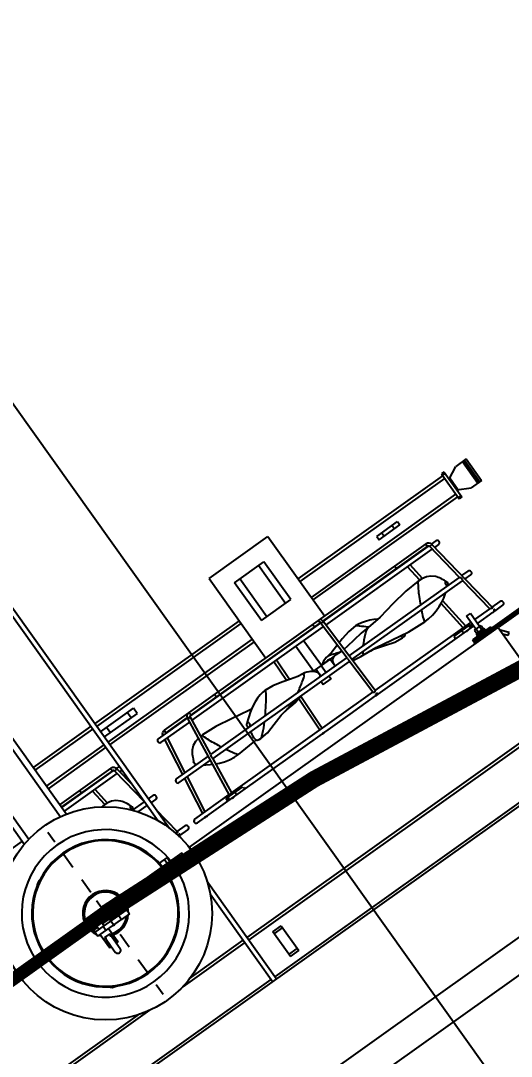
# Model space of a CAD drawing. Header units: feet. Extents: x 2321988 to 2329858, y 6722724 to 6730499.
# Drawn here: x 2326101.2 to 2326104.36, y 6726892.48 to 6726899.15 of the extents above; entities that cross this region are included whole.
import ezdxf

# ---------------------------------------------------------------- set-up
doc = ezdxf.new("R2010")
doc.units = ezdxf.units.FT
doc.header["$MEASUREMENT"] = 0
doc.header["$PDSIZE"] = 5
doc.linetypes.add('Midpoint Site Plan$0$CENTER', pattern=[2, 1.25, -0.25, 0.25, -0.25])
doc.layers.add('BESS Dimensions', color=3, linetype='Continuous')
doc.layers.add('C-BESS-EQUIPMENT', color=255, linetype='Continuous')
doc.styles.add('TG_DIMS', font='arial.ttf')
doc.dimstyles.new('TG-PROPOSED-ANNO', dxfattribs={"dimtxt": 0.1, "dimasz": 0.1, "dimexe": 0.05, "dimexo": 0.05, "dimgap": 0.02, "dimtad": 0, "dimtih": 1, "dimtoh": 1, "dimdsep": 46, "dimtxsty": 'TG_DIMS', "dimcen": 0, "dimclrd": 256, "dimclre": 256, "dimclrt": 256, "dimaunit": 1, "dimadec": 6, "dimazin": 2, "dimtfac": 1, "dimtofl": 0, "dimtmove": 1, "dimatfit": 3, "dimfxl": 1, "dimtolj": 1, "dimtzin": 0, "dimarcsym": 0})

# ---------------------------------------------------------------- blocks, each defined once
blk = doc.blocks.new('Midpoint Site Plan$0$A$Cc1a3344c')
at = {"linetype": 'Continuous'}
for p, q in [((1634, 3100.4), (1634, 3075.4)), ((1634, 3100.4), (1686, 3100.4)), ((1634, 3096.4), (1686, 3096.4)), ((1634, 3094), (1686, 3094)), ((1686, 3100.4), (1686, 3075.4)), ((1634, 3091.7), (1686, 3091.7)), ((1647, 3050.4), (1634, 3075.4)), ((1673, 3050.4), (1686, 3075.4)), ((1935.6, 2904.5), (1935.6, 3074)), ((1938, 3074), (1938, 2904.5)), ((1645.8, 3052.8), (1674.2, 3052.8)), ((1933.6, 2904.5), (1933.6, 3072)), ((1940, 3072), (1940, 2959.5)), ((1630, 3050.4), (1630, 3044)), ((1630, 3050.4), (1690, 3050.4)), ((1630, 3044), (1690, 3044)), ((1633, 3050.4), (1633, 3044)), ((1634.6, 2695), (1634.6, 3044)), ((1641, 2695), (1641, 3044)), ((1679, 2695), (1679, 3044)), ((1685.4, 2695), (1685.4, 3044)), ((1687, 3050.4), (1687, 3044)), ((1690, 3050.4), (1690, 3044)), ((1901, 2973.4), (1901, 2992.3)), ((1910, 2972.8), (1910, 2992.3)), ((1902.5, 2973.7), (1731.9, 2948.3)), ((1815.9, 2960.8), (1815.9, 2975.7)), ((1824.9, 2962.1), (1824.9, 2975.7)), ((1909.6, 2974.7), (1907.3, 2974.4)), ((1909.5, 2974.5), (1909.6, 2974.7)), ((1960.5, 2971.5), (1946.7, 2959.5)), ((1964.7, 2966.7), (1960.5, 2971.5)), ((1730.8, 2947.9), (1730.8, 2959)), ((1815.9, 2954.7), (1732.8, 2942.4)), ((1739.8, 2949.5), (1739.8, 2959)), ((1815.9, 2688.7), (1815.9, 2954.7)), ((1901, 2967.4), (1824.4, 2956)), ((1824.9, 2689), (1824.9, 2956)), ((1901, 2931.2), (1901, 2969.1)), ((1910, 2931.2), (1910, 2969.3)), ((1910.4, 2968.8), (1910.1, 2968.7)), ((1910.5, 2968.9), (1910.4, 2968.8)), ((1940, 2215.1), (1940, 2959.5)), ((1940, 2959.5), (2150.5, 2959.5)), ((1964.7, 2966.7), (1956.4, 2959.5)), ((2150, 2204.5), (2150, 2959.5)), ((1724.2, 2308.3), (1724.2, 2939.8)), ((1730.2, 2686.3), (1730.2, 2939.8)), ((1730.8, 2686.3), (1730.8, 2939.8)), ((1731.8, 2948.1), (1731.9, 2948.3)), ((1739.8, 2686.6), (1739.8, 2943.4)), ((1886.4, 2921.9), (1886.4, 2931.2)), ((1917.4, 2931.2), (1886.4, 2931.2)), ((1917.4, 2918.4), (1917.4, 2934.6)), ((1917.4, 2934.6), (1925.4, 2934.6)), ((1917.4, 2930.6), (1925.4, 2930.6)), ((1925.4, 2917.5), (1925.4, 2935.5)), ((1928.4, 2935.5), (1925.4, 2935.5)), ((1928.4, 2916.5), (1928.4, 2936.5)), ((1930.4, 2936.5), (1928.4, 2936.5)), ((1930.4, 2948.5), (1930.4, 2904.5)), ((1930.4, 2948.5), (1933.6, 2948.5)), ((1656, 2869), (1656, 2919)), ((1656, 2919), (1664, 2919)), ((1664, 2869), (1664, 2919)), ((1807.6, 2928.8), (1806.7, 2928.2)), ((1815.9, 2927.4), (1815.8, 2927.5)), ((1917.4, 2921.9), (1886.4, 2921.9)), ((1901, 2690.9), (1901, 2921.9)), ((1904, 2878.5), (1904, 2918.9)), ((1910, 2918.9), (1904, 2918.9)), ((1910, 2915.4), (1904, 2915.4)), ((1910, 2914.7), (1904, 2914.7)), ((1910, 2691.3), (1910, 2921.9)), ((1917.4, 2922.5), (1925.4, 2922.5)), ((1917.4, 2918.4), (1925.4, 2918.4)), ((1928.4, 2917.5), (1925.4, 2917.5)), ((1930.4, 2916.5), (1928.4, 2916.5)), ((2155.6, 2924.5), (2155.6, 2204.5)), ((2244.5, 2924.5), (2244.5, 2204.5)), ((2250, 1564.5), (2250, 2924.5)), ((2460, 1564.5), (2460, 2924.5)), ((2520.5, 1564.5), (2520.5, 2924.5)), ((1656, 2906.5), (1664, 2906.5)), ((1775.7, 2894.2), (1739.8, 2889.9)), ((1901, 2909.4), (1833.7, 2901.3)), ((1901, 2903.4), (1836.6, 2895.6)), ((1910, 2897.7), (1904, 2897.7)), ((1910.4, 2904.5), (1910, 2904.5)), ((1910.5, 2906), (1910.4, 2906.3)), ((1930.4, 2904.5), (1933.6, 2904.5)), ((1933.6, 2906.5), (1940, 2906.5)), ((1935.6, 2904.5), (1938, 2904.5)), ((1656, 2881.5), (1664, 2881.5)), ((1775.2, 2888.1), (1739.8, 2883.9)), ((1656, 2869), (1664, 2869)), ((1845.1, 2811.7), (1847.5, 2848.8)), ((1845.1, 2803.3), (1843.9, 2804)), ((1847.5, 2794.8), (1847.5, 2794.8)), ((1791.9, 2751.9), (1791.9, 2751.9)), ((1730.8, 2714), (1730.2, 2714)), ((1830.1, 2706.4), (1830.6, 2714.3)), ((1830.6, 2714.3), (1830.6, 2714.3)), ((1532.1, 2553), (1532.1, 2695)), ((1532.1, 2695), (1724.2, 2695)), ((1901.1, 2691), (1732.2, 2686.4)), ((1909.9, 2691.3), (1909.4, 2691.3)), ((1730.2, 2366.7), (1730.2, 2680.3)), ((1730.8, 2365.9), (1730.8, 2680.3)), ((1817.2, 2682.7), (1732.4, 2680.4)), ((1739.8, 2364.2), (1739.8, 2680.6)), ((1799.6, 2680.8), (1798.9, 2668.9)), ((1799.2, 2679.8), (1799.2, 2675.3)), ((1799.2, 2679.8), (1799.5, 2679.8)), ((1799.5, 2682.3), (1799.6, 2680.8)), ((1815.9, 2355), (1815.9, 2682.7)), ((1901, 2685), (1822.4, 2682.9)), ((1824.9, 2679.9), (1825.7, 2683)), ((1824.9, 2354), (1824.9, 2683)), ((1901, 2343.8), (1901, 2685.1)), ((1910.1, 2685.3), (1909.8, 2685.3)), ((1910, 2624), (1910, 2685.3)), ((1567.8, 2588.5), (1567.8, 2659.6)), ((1659.2, 2659.6), (1567.8, 2659.6)), ((1659.2, 2646.6), (1567.8, 2646.6)), ((1659.2, 2588.5), (1659.2, 2659.6)), ((1799.2, 2663.8), (1799.2, 2612.7)), ((1799.2, 2654.8), (1815.9, 2654.8)), ((1739.8, 2633.5), (1799.2, 2633.5)), ((1799.2, 2633.2), (1815.9, 2633.2)), ((1824.9, 2633.5), (1832.1, 2633.5)), ((1832.1, 2614.5), (1832.1, 2633.5)), ((1739.8, 2614.5), (1799.2, 2614.5)), ((1799.2, 2620.7), (1815.9, 2620.7)), ((1824.9, 2614.5), (1832.1, 2614.5)), ((1910, 2329.2), (1910, 2624)), ((1659.2, 2601.5), (1567.8, 2601.5)), ((1659.2, 2588.5), (1567.8, 2588.5)), ((1792.4, 2598.1), (1791.9, 2593.9)), ((1785.3, 2566.2), (1739.8, 2567.5)), ((1901, 2563), (1825.7, 2565.1)), ((1532.1, 2553), (1724.2, 2553)), ((1634.6, 2204.5), (1634.6, 2553)), ((1641, 2204.5), (1641, 2553)), ((1679, 2204.5), (1679, 2553)), ((1685.4, 2204.5), (1685.4, 2553)), ((1783.5, 2560.3), (1739.8, 2561.5)), ((1901.1, 2557), (1827.1, 2559.1)), ((1730.8, 2534), (1730.2, 2534)), ((1776.5, 2532.4), (1775, 2514.8)), ((1832.1, 2518.9), (1830.6, 2533.8)), ((1830.6, 2533.8), (1830.6, 2533.8)), ((1830.6, 2528.9), (1830.6, 2528.9)), ((1801.4, 2455.1), (1805.4, 2449.9)), ((1805.4, 2449.9), (1807.2, 2447.7)), ((1847.5, 2453.3), (1847.5, 2453.3)), ((1816, 2355), (1732.7, 2365.1)), ((1775, 2363.8), (1775.2, 2359.9)), ((1904, 2329.2), (1904, 2369.6)), ((1730.2, 2308.3), (1730.2, 2359.6)), ((1730.8, 2289), (1730.8, 2359.8)), ((1902, 2338.6), (1732, 2359.1)), ((1739.8, 2289), (1739.8, 2358.2)), ((1815.9, 2272.4), (1815.9, 2349)), ((1901.1, 2344.7), (1824.1, 2354)), ((1824.9, 2272.4), (1824.9, 2347.9)), ((1910, 2350.4), (1904, 2350.4)), ((1910.4, 2343.6), (1910.1, 2343.6)), ((1910.5, 2342), (1910.4, 2341.8)), ((1803.1, 2321.3), (1807.6, 2319.3)), ((1815.8, 2320.6), (1815.9, 2320.7)), ((1901, 2255.7), (1901, 2338.6)), ((1910, 2333.4), (1904, 2333.4)), ((1910, 2332.7), (1904, 2332.7)), ((1910, 2329.2), (1904, 2329.2)), ((1910, 2255.7), (1910, 2329.2)), ((1815.9, 2293.4), (1739.8, 2304.7)), ((1653.7, 2204.5), (1653.7, 2284)), ((1666.3, 2284), (1653.7, 2284)), ((1666.3, 2284), (1666.3, 2204.5)), ((1815.9, 2287.3), (1739.8, 2298.6)), ((1901, 2280.7), (1824.9, 2292)), ((1901, 2274.7), (1824.9, 2286)), ((1910.4, 2279.3), (1910.1, 2279.4)), ((1910.5, 2279.1), (1910.4, 2279.3)), ((1666.3, 2269), (1653.7, 2269)), ((2170, 2252), (2170, 2272)), ((2170, 2272), (2230, 2272)), ((2175, 2252), (2175, 2272)), ((2225, 2252), (2225, 2272)), ((2230, 2252), (2230, 2272)), ((2230, 2252), (2170, 2252)), ((1666.3, 2219), (1653.7, 2219)), ((1901, 2213.4), (1901, 2232.3)), ((1910, 2212.8), (1910, 2232.3)), ((63.2, 2204.5), (1886.8, 2204.5)), ((1815.9, 2204.5), (1815.9, 2215.7)), ((1824.9, 2204.5), (1824.9, 2215.7)), ((1902.5, 2213.7), (1841.2, 2204.5)), ((1889.7, 2205.7), (1882.1, 2204.5)), ((1909.6, 2214.7), (1907.3, 2214.4)), ((1909.5, 2214.5), (1909.6, 2214.7)), ((1937.5, 2215.1), (1937.5, 2213.9)), ((1937.5, 2215.1), (1962.5, 2215.1)), ((1962.5, 2215.1), (1962.5, 2213.9)), ((2013.2, 2204.5), (2250, 2204.5)), ((1014.5, 2195), (1862.2, 2195)), ((1634.6, 2056.1), (1634.6, 2195)), ((1641, 2056.1), (1641, 2195)), ((1679, 2056.1), (1679, 2195)), ((1685.4, 2056.1), (1685.4, 2195)), ((1724.2, 2056.1), (1724.2, 2179.8)), ((1730.2, 2056.1), (1730.2, 2179.8)), ((1730.8, 2187.9), (1730.8, 2195)), ((1730.8, 2056.1), (1730.8, 2179.8)), ((1731.8, 2188.1), (1731.9, 2188.3)), ((1777.1, 2195), (1731.9, 2188.3)), ((1815.9, 2194.7), (1732.8, 2182.4)), ((1739.8, 2189.5), (1739.8, 2195)), ((1739.8, 2056.1), (1739.8, 2183.4)), ((1815.9, 2165.3), (1815.9, 2194.7)), ((1824.9, 2173.2), (1824.9, 2195)), ((1940, 2196.4), (1940, 1814.3)), ((1940, 2196.4), (1960, 2196.4)), ((1940, 2189.9), (1960, 2189.9)), ((1960, 2196.4), (1960, 1988.8)), ((2037.8, 2195), (2250, 2195)), ((2150, 2064.7), (2150, 2195)), ((2155.6, 2195), (2155.6, 2045.2)), ((2244.5, 1502.5), (2244.5, 2195)), ((1807.6, 2168.8), (1806.7, 2168.2)), ((1815.9, 2167.4), (1815.8, 2167.5)), ((1931, 2167.3), (1931, 2148.6)), ((1931, 2167.3), (1940, 2167.3)), ((1931, 2161), (1940, 2161)), ((1937.5, 2168.7), (1937.5, 2167.3)), ((1960, 2167.3), (1969, 2167.3)), ((1960, 2161), (1969, 2161)), ((1962.5, 2168.7), (1962.5, 2167.3)), ((1969, 2167.3), (1969, 2148.6)), ((1775.7, 2134.2), (1739.8, 2129.9)), ((1775.2, 2128.1), (1739.8, 2123.9)), ((1775, 2124.3), (1775.3, 2120.1)), ((1940, 2095.9), (1960, 2095.9)), ((1940, 2080.3), (1960, 2080.3)), ((202.4, 2056.1), (1747.6, 2056.1)), ((206, 2043.4), (1744, 2043.4)), ((1936.8, 1967.3), (1936.8, 2043.3)), ((1936.8, 2043.3), (1940, 2043.3)), ((1960, 2043.3), (1978, 2043.3)), ((1963.5, 1988.8), (1963.5, 2043.3)), ((1968.5, 1967.3), (1968.5, 2043.3)), ((1978, 2043.3), (1978, 2024.3)), ((1968.5, 2024.3), (1978, 2024.3)), ((1978, 1967.3), (1978, 2024.3)), ((1947, 1988.8), (1947, 1976.8)), ((1947, 1988.8), (1968.5, 1988.8)), ((1947, 1976.8), (1968.5, 1976.8)), ((1960, 1976.8), (1960, 1814.3)), ((1963.5, 1967.3), (1963.5, 1976.8)), ((1978, 1986.3), (1968.5, 1986.3)), ((1978, 1992.8), (2010, 1992.8)), ((1988, 1976.3), (1988, 1989.3)), ((2010, 1989.3), (1988, 1989.3)), ((1988, 1988.8), (2023, 1988.8)), ((1988, 1976.8), (2023, 1976.8)), ((2010, 1976.3), (1988, 1976.3)), ((2010, 1989.3), (2010, 1992.8)), ((2010, 1972.8), (2010, 1976.3)), ((206, 1967.2), (1744, 1967.2)), ((1289.9, 1954.5), (1747.6, 1954.5)), ((1739.8, 1926.6), (1739.8, 1954.5)), ((1936.8, 1967.3), (1940, 1967.3)), ((1960, 1967.3), (1978, 1967.3)), ((1978, 1972.8), (2010, 1972.8)), ((2155.6, 1502.5), (2155.6, 1965.5)), ((2150, 1564.5), (2150, 1946)), ((1940, 1930.3), (1960, 1930.3)), ((1940, 1914.8), (1960, 1914.8)), ((1940, 1820.7), (1960, 1820.7)), ((1940, 1814.3), (1960, 1814.3))]:
    blk.add_line(p, q, dxfattribs=at)
at = {"linetype": 'Midpoint Site Plan$0$CENTER'}
for p, q in [((1950, 2055.3), (1950, 2200.1)), ((1950, 2005.3), (1950, 2055.3)), ((1900, 2005.3), (1755.2, 2005.3)), ((1950, 2005.3), (1900, 2005.3)), ((1950, 2005.3), (1950, 1955.3)), ((1950, 2005.3), (2000, 2005.3)), ((2000, 2005.3), (2144.8, 2005.3)), ((1950, 1955.3), (1950, 1810.5))]:
    blk.add_line(p, q, dxfattribs=at)
at = {"linetype": 'Continuous'}
for points in [[(1731, 2941.5), (1730.5, 2940.7), (1730.2, 2939.8)], [(1732.8, 2942.4), (1731.8, 2942.1), (1731, 2941.5)], [(1789.8, 2919.5), (1787.7, 2917.8), (1781.3, 2910.8), (1777.4, 2902.6), (1775.4, 2893.1), (1775, 2884.3)], [(1807.6, 2928.8), (1803.1, 2926.8), (1799.8, 2925.3), (1796.9, 2923.9), (1794.2, 2922.3), (1791.5, 2920.6), (1790.2, 2919.7)], [(1847.5, 2848.8), (1847.1, 2858), (1845.6, 2869), (1843, 2879.5), (1839.5, 2889.3), (1835.4, 2898.1), (1831.1, 2905.9), (1826.7, 2912.7), (1824.9, 2915.3)], [(1775, 2884.3), (1776.8, 2853.5), (1782.5, 2818.1), (1789, 2782.3), (1791.9, 2751.9)], [(1830.6, 2714.3), (1833.2, 2741.2), (1839.1, 2774.6), (1845.1, 2811.7)], [(1832.1, 2729.2), (1833, 2735.4), (1839.5, 2756.8), (1845.7, 2777.5), (1847.5, 2794.8)], [(1847.5, 2794.8), (1847.2, 2798.9), (1845.8, 2802.5), (1845.1, 2803.3)], [(1789.6, 2775.9), (1785.9, 2769.5), (1782.3, 2762.2), (1779.2, 2754.4), (1776.8, 2746.4), (1775.4, 2738.8), (1775, 2733.3)], [(1791.9, 2751.9), (1793.4, 2734.1), (1796.2, 2715.2), (1798.8, 2696.4), (1799.2, 2688.3)], [(1775, 2733.3), (1776.5, 2715.7), (1780.8, 2697), (1783.5, 2687.8)], [(1827.1, 2689), (1827.6, 2691), (1829, 2698.2), (1830.1, 2706.4)], [(1785.3, 2681.9), (1786, 2679.7), (1790.2, 2664.9), (1791.9, 2654.1)], [(1791.9, 2654.1), (1792.4, 2650), (1793.5, 2645.7), (1795, 2642), (1796.7, 2638.8), (1798.7, 2636), (1799.2, 2635.4)], [(1807.2, 2619.5), (1806.4, 2619), (1804.7, 2617.9), (1802.7, 2616.3), (1800.7, 2614.4), (1798.7, 2612.1), (1796.7, 2609.3), (1795, 2606.1), (1793.5, 2602.4), (1792.4, 2598.1)], [(1791.9, 2593.9), (1790.2, 2583.2), (1786, 2568.4), (1780.8, 2551.1), (1776.5, 2532.4)], [(1830.6, 2533.8), (1830.1, 2541.6), (1829, 2549.9), (1827.6, 2557.1), (1826.2, 2563.3), (1824.9, 2568.1)], [(1830.6, 2528.9), (1829.6, 2538.7), (1826.9, 2553.1), (1824.9, 2565.2)], [(1847.5, 2453.3), (1845.7, 2470.5), (1839.5, 2491.3), (1833, 2512.6), (1830.6, 2528.9)], [(1775, 2514.8), (1775.4, 2509.3), (1776.8, 2501.7), (1779.2, 2493.7), (1782.3, 2485.9), (1785.9, 2478.6), (1789.7, 2472), (1793.6, 2465.9), (1797.5, 2460.3), (1801.4, 2455.1)], [(1789.6, 2472.1), (1789, 2465.8), (1782.5, 2430), (1776.8, 2394.6), (1775, 2363.8)], [(1812.6, 2445.4), (1814, 2445.5), (1815.9, 2445.4)], [(1824.9, 2444.4), (1827.3, 2444), (1830.6, 2443.5), (1833.9, 2443.1), (1837.2, 2442.9), (1840.2, 2442.9), (1842.9, 2443.5), (1845.1, 2444.8)], [(1847.5, 2399.3), (1845.1, 2436.4), (1843.9, 2444.1)], [(1845.1, 2444.8), (1845.8, 2445.6), (1847.2, 2449.2), (1847.5, 2453.3)], [(1836.6, 2352.5), (1839.5, 2358.8), (1843, 2368.5), (1845.6, 2379.1), (1847.1, 2390.1), (1847.5, 2399.3)], [(1730.8, 2365.8), (1730.3, 2366.3), (1730.2, 2366.7)], [(1732.7, 2365.1), (1731.6, 2365.4), (1730.8, 2365.8)], [(1775.7, 2353.8), (1777.4, 2345.5), (1781.3, 2337.3), (1787.7, 2330.3), (1789.8, 2328.6)], [(1824.9, 2332.7), (1826.7, 2335.4), (1831.1, 2342.2), (1833.7, 2346.8)], [(1790.2, 2328.3), (1791.5, 2327.4), (1794.2, 2325.7), (1796.9, 2324.2), (1799.8, 2322.8), (1803.1, 2321.3)], [(1730.8, 2306.9), (1730.5, 2307.3), (1730.2, 2308.3)], [(1731, 2181.5), (1730.5, 2180.7), (1730.2, 2179.8)], [(1732.8, 2182.4), (1731.8, 2182.1), (1731, 2181.5)], [(1789.8, 2159.5), (1787.7, 2157.8), (1781.3, 2150.8), (1777.4, 2142.6), (1775.4, 2133.1), (1775, 2124.3)], [(1807.6, 2168.8), (1803.1, 2166.8), (1799.8, 2165.3), (1796.9, 2163.9), (1794.2, 2162.3), (1791.5, 2160.6), (1790.2, 2159.7)]]:
    blk.add_lwpolyline(points, dxfattribs=at)
blk.add_circle((1950, 2005.3), 209.5, dxfattribs=at)
for centre, radius, start, end in [((1905.5, 2992.3), 4.5, 0, 180), ((1820.4, 2975.7), 4.5, 0, 180), ((1735.2, 2959), 4.5, 0, 180), ((1849, 2900), 61.7, 6.0522, 7.4129), ((1844.6, 2900.6), 65.8, 4.5504, 4.7088), ((1935.6, 2906.5), 2, 180, 270), ((1938, 2906.5), 2, 270, 0), ((1733.2, 2878.6), 10.4, 103.5059, 106.3617), ((1846.5, 2794.8), 0.977, 0.2717, 1.9231), ((2023.1, 2510.9), 334.6, 133.7264, 133.9487), ((1828.6, 2714.4), 2.07, 355.8494, 358.0957), ((1724.5, 2686.1), 7.17, 304.5594, 306.9212), ((1944.2, 2608.2), 160.1, 156.6277, 157.3306), ((1969.9, 2597), 188.1, 155.1322, 156.6087), ((1835.5, 2649), 36.8, 170.9202, 189.4861), ((1811.2, 2667.3), 12.5, 270, 291.8416), ((1846.4, 2453.3), 1.06, 359.9993, 1.6097), ((1733.2, 2369.8), 10.8, 256.5048, 261.6753), ((1733.3, 2370), 11, 261.6614, 263.0997), ((1849, 2348.1), 61.7, 352.5871, 353.9478), ((1735.2, 2289), 4.5, 180, 0), ((1820.4, 2272.4), 4.5, 180, 0), ((1905.5, 2255.7), 4.5, 180, 0), ((1820.4, 2215.7), 4.5, 0, 180), ((1905.5, 2232.3), 4.5, 0, 180), ((1950, 2005.3), 164.6, 93.5039, 266.4961), ((1950, 2005.3), 164.6, 273.5039, 86.4961), ((1950, 2005.3), 144.8, 94.0523, 265.9477), ((1950, 2005.3), 143, 94.0113, 265.9887), ((1950, 2005.3), 143, 274.0113, 85.9887), ((1950, 2005.3), 144.8, 274.0523, 85.9477), ((1733.2, 2118.6), 10.4, 103.5059, 106.3617), ((1950, 2005.3), 44.8, 102.9286, 257.0714), ((1950, 2005.3), 41.8, 103.8681, 256.1319), ((1950, 2005.3), 44.8, 58.3484, 77.0714), ((1950, 2005.3), 41.8, 65.6288, 76.1319), ((1950, 2005.3), 44.8, 343.7401, 51.2383), ((1950, 2005.3), 41.8, 342.5431, 47.7609), ((1950, 2005.3), 41.8, 337.1224, 337.4665), ((1950, 2005.3), 44.8, 338.2542, 338.8235), ((2023, 1982.8), 6, 270, 90), ((1950, 2005.3), 44.8, 282.9286, 301.6516), ((1950, 2005.3), 41.8, 283.8681, 294.3712), ((1950, 2005.3), 44.8, 308.7617, 313.2823), ((1840, 1941.8), 19, 187.3564, 236.5543), ((2060, 1941.8), 19, 303.4457, 352.6436)]:
    blk.add_arc(centre, radius, start, end, dxfattribs=at)
for points, knots in [([(1901, 2969.1), (1901, 2969.4), (1901.2, 2970.1), (1901.4, 2970.8), (1901.6, 2971.1)], [0, 0, 0, 0, 0.466154, 1, 1, 1, 1]), ([(1901.6, 2971.1), (1901.9, 2971.6), (1902.2, 2972.4), (1902.8, 2973.2), (1902.8, 2973.5)], [0, 0, 0, 0, 0.621916, 1, 1, 1, 1]), ([(1902.8, 2973.5), (1902.8, 2973.6), (1902.8, 2973.7), (1902.6, 2973.6), (1902.6, 2973.6)], [0, 0, 0, 0, 0.464353, 1, 1, 1, 1]), ([(1907, 2974.1), (1907, 2974.1), (1907, 2973.9), (1907.1, 2973.8), (1907.2, 2973.7)], [0, 0, 0, 0, 0.395097, 1, 1, 1, 1]), ([(1907.2, 2974.4), (1907.1, 2974.4), (1907.2, 2974.2), (1907.2, 2974.1), (1907.3, 2974)], [0, 0, 0, 0, 0.333012, 1, 1, 1, 1]), ([(1907.2, 2973.7), (1907.3, 2973.6), (1907.4, 2973.4), (1907.6, 2973.2), (1907.7, 2973.1)], [0, 0, 0, 0, 0.458734, 1, 1, 1, 1]), ([(1907.7, 2973.1), (1907.8, 2972.9), (1908.1, 2972.7), (1908.3, 2972.4), (1908.5, 2972.3)], [0, 0, 0, 0, 0.486979, 1, 1, 1, 1]), ([(1908.5, 2972.3), (1908.6, 2972.1), (1908.9, 2971.8), (1909.2, 2971.5), (1909.3, 2971.3)], [0, 0, 0, 0, 0.51379, 1, 1, 1, 1]), ([(1909.3, 2971.3), (1909.5, 2971.1), (1909.9, 2970.7), (1909.8, 2970), (1909.6, 2969.9)], [0, 0, 0, 0, 0.629016, 1, 1, 1, 1]), ([(1909.6, 2974.5), (1909.7, 2974.3), (1909.8, 2973.7), (1909.9, 2973.1), (1910, 2972.7)], [0, 0, 0, 0, 0.392016, 1, 1, 1, 1]), ([(1910.2, 2969.8), (1910.1, 2970.4), (1909.9, 2970.6), (1909.8, 2972.4), (1909.8, 2972.2)], [0, 0, 0, 0, 0.753865, 1, 1, 1, 1]), ([(1910, 2972.7), (1910.1, 2972.4), (1910.1, 2971.9), (1910.2, 2971.4), (1910.2, 2971.2)], [0, 0, 0, 0, 0.607668, 1, 1, 1, 1]), ([(1910.2, 2971.2), (1910.2, 2971.2), (1910.2, 2971.1), (1910.2, 2971.2), (1910.2, 2971.2)], [0, 0, 0, 0, 0.629066, 1, 1, 1, 1]), ([(1910.2, 2971.2), (1910.2, 2971.2), (1910.2, 2971.2), (1910.2, 2971.2), (1910.2, 2971.2)], [0, 0, 0, 0, 0.448857, 1, 1, 1, 1]), ([(1816, 2954.8), (1817, 2955.9), (1819.5, 2959), (1822.6, 2956.2), (1824.3, 2956)], [0, 0, 0, 0, 0.463877, 1, 1, 1, 1]), ([(1910.4, 2968.9), (1910.4, 2969), (1910.3, 2969.3), (1910.2, 2969.6), (1910.2, 2969.8)], [0, 0, 0, 0, 0.388671, 1, 1, 1, 1]), ([(1730.2, 2939.8), (1730.2, 2938.8), (1728.2, 2939.2), (1725.5, 2938.3), (1726.1, 2939.3), (1726.3, 2939.4)], [0, 0, 0, 0, 0.577911, 0.858667, 1, 1, 1, 1]), ([(1732.7, 2942.6), (1732.5, 2943.1), (1732.4, 2944.2), (1732.1, 2945.3), (1732.1, 2945.9)], [0, 0, 0, 0, 0.496562, 1, 1, 1, 1]), ([(1732.1, 2945.9), (1732.1, 2945.9), (1732.1, 2946), (1732.1, 2945.9), (1732.2, 2945.9)], [0, 0, 0, 0, 0.47054, 1, 1, 1, 1]), ([(1806.7, 2928.2), (1806.5, 2927.9), (1806.3, 2926.9), (1807.1, 2926.4), (1807.5, 2926.1)], [0, 0, 0, 0, 0.420988, 1, 1, 1, 1]), ([(1814.9, 2925.5), (1815.1, 2925.6), (1815.4, 2925.8), (1815.7, 2926), (1815.8, 2926.1)], [0, 0, 0, 0, 0.54064, 1, 1, 1, 1]), ([(1815.9, 2927.3), (1815.9, 2927.4), (1815.9, 2927.4), (1815.8, 2927.5), (1815.8, 2927.5)], [0, 0, 0, 0, 0.49108, 1, 1, 1, 1]), ([(1910.5, 2906), (1910.2, 2907.4), (1909.3, 2911.8), (1909.8, 2907.2), (1909.8, 2906), (1910.4, 2904.1), (1910.2, 2905.4), (1910.2, 2905.8)], [0, 0, 0, 0, 0.374031, 0.563508, 0.84829, 0.881741, 1, 1, 1, 1]), ([(1910.2, 2908), (1910.2, 2908.2), (1910.1, 2908.7), (1910, 2909.2), (1910, 2909.4)], [0, 0, 0, 0, 0.525046, 1, 1, 1, 1]), ([(1910.5, 2905.2), (1910.5, 2905.4), (1910.4, 2905.8), (1910.4, 2906.3), (1910.4, 2906.5)], [0, 0, 0, 0, 0.411635, 1, 1, 1, 1]), ([(1775, 2884.3), (1775, 2882.8), (1780.8, 2880.2), (1788.1, 2874.7), (1801.3, 2868), (1810.8, 2863.2), (1815.9, 2860.8)], [0, 0, 0, 0, 0.093408, 0.319517, 0.640523, 1, 1, 1, 1]), ([(1904, 2878.5), (1905.3, 2878.8), (1906.9, 2878.9), (1909.5, 2877.8), (1908.8, 2876.6), (1908.5, 2876.3)], [0, 0, 0, 0, 0.578801, 0.785243, 1, 1, 1, 1]), ([(1824.9, 2856.6), (1827, 2855.6), (1833.6, 2852.8), (1840.2, 2849.9), (1844.9, 2848.7)], [0, 0, 0, 0, 0.326171, 1, 1, 1, 1]), ([(1844.9, 2848.7), (1845.4, 2848.6), (1846.2, 2848.4), (1847.1, 2848.4), (1847.3, 2848.5)], [0, 0, 0, 0, 0.649122, 1, 1, 1, 1]), ([(1847.3, 2848.5), (1847.4, 2848.5), (1847.5, 2848.6), (1847.5, 2848.7), (1847.5, 2848.8)], [0, 0, 0, 0, 0.518296, 1, 1, 1, 1]), ([(1842.2, 2793.5), (1842.7, 2793.8), (1843.5, 2794.3), (1844.4, 2794.7), (1844.9, 2794.9)], [0, 0, 0, 0, 0.548004, 1, 1, 1, 1]), ([(1844.9, 2794.9), (1845.4, 2795.1), (1846.1, 2795.4), (1847.1, 2795.5), (1847.3, 2795.3)], [0, 0, 0, 0, 0.655342, 1, 1, 1, 1]), ([(1847.3, 2795.3), (1847.4, 2795.2), (1847.5, 2795.1), (1847.5, 2794.9), (1847.5, 2794.9)], [0, 0, 0, 0, 0.466551, 1, 1, 1, 1]), ([(1775, 2733.3), (1775, 2735.8), (1782.1, 2742), (1786.8, 2747.9), (1790.9, 2751.8)], [0, 0, 0, 0, 0.314118, 1, 1, 1, 1]), ([(1791.9, 2751.9), (1791.9, 2750.1), (1794.6, 2745.6), (1802, 2735.4), (1809.9, 2727.3), (1815.9, 2722.1)], [0, 0, 0, 0, 0.13775, 0.381954, 1, 1, 1, 1]), ([(1824.9, 2715.1), (1825.5, 2714.7), (1826.8, 2714), (1828, 2713.5), (1828.6, 2713.3)], [0, 0, 0, 0, 0.574028, 1, 1, 1, 1]), ([(1828.6, 2713.3), (1828.8, 2713.2), (1829.2, 2713.2), (1829.7, 2713.2), (1829.8, 2713.2)], [0, 0, 0, 0, 0.559093, 1, 1, 1, 1]), ([(1829.8, 2713.2), (1830.1, 2713.3), (1830.5, 2713.5), (1830.6, 2714), (1830.6, 2714.2)], [0, 0, 0, 0, 0.47754, 1, 1, 1, 1]), ([(1732.2, 2686.4), (1732, 2686.4), (1731.5, 2686.4), (1731, 2686.4), (1730.7, 2686.4)], [0, 0, 0, 0, 0.512247, 1, 1, 1, 1]), ([(1731.8, 2683.9), (1731.8, 2684.4), (1731.9, 2685.2), (1732.1, 2685.9), (1732.2, 2686.2)], [0, 0, 0, 0, 0.579335, 1, 1, 1, 1]), ([(1901, 2685.1), (1901, 2685.6), (1902.4, 2686.4), (1902.8, 2687.8), (1902.8, 2688.6)], [0, 0, 0, 0, 0.375311, 1, 1, 1, 1]), ([(1902.8, 2688.6), (1902.8, 2689.2), (1902.3, 2690.2), (1901.5, 2691), (1901.1, 2691)], [0, 0, 0, 0, 0.6037, 1, 1, 1, 1]), ([(1907, 2688.7), (1907, 2688), (1907.8, 2686.7), (1908.7, 2685.7), (1909.3, 2685.3)], [0, 0, 0, 0, 0.51019, 1, 1, 1, 1]), ([(1908.5, 2691.1), (1908.1, 2691), (1907.2, 2690.4), (1907.1, 2689.3), (1907.3, 2688.9)], [0, 0, 0, 0, 0.47221, 1, 1, 1, 1]), ([(1909.1, 2691.1), (1909, 2691.1), (1908.8, 2691.1), (1908.6, 2691.1), (1908.5, 2691.1)], [0, 0, 0, 0, 0.486368, 1, 1, 1, 1]), ([(1910.5, 2686.6), (1909.3, 2687.1), (1909.2, 2689.1), (1910.4, 2692.1), (1910.2, 2689.9), (1910.2, 2689.3)], [0, 0, 0, 0, 0.549884, 0.703753, 1, 1, 1, 1]), ([(1910.5, 2686.6), (1909.7, 2686.9), (1909.5, 2689), (1909.5, 2690.6), (1910, 2691.2)], [0, 0, 0, 0, 0.515776, 1, 1, 1, 1]), ([(1909.5, 2688.8), (1909.5, 2689.2), (1909.6, 2689.8), (1909.7, 2690.5), (1909.8, 2690.7)], [0, 0, 0, 0, 0.54169, 1, 1, 1, 1]), ([(1909.8, 2690.7), (1909.8, 2690.8), (1909.9, 2690.9), (1909.9, 2691), (1909.9, 2691.1)], [0, 0, 0, 0, 0.547631, 1, 1, 1, 1]), ([(1909.8, 2686), (1909.8, 2686.2), (1909.8, 2686.6), (1909.8, 2687.1), (1909.8, 2687.3)], [0, 0, 0, 0, 0.424985, 1, 1, 1, 1]), ([(1909.9, 2691.1), (1909.9, 2691.1), (1910, 2691.2), (1910, 2691.2), (1910, 2691.2)], [0, 0, 0, 0, 0.544357, 1, 1, 1, 1]), ([(1910.5, 2687.8), (1910.5, 2687.4), (1910.4, 2686.7), (1910.3, 2686), (1910.1, 2685.7)], [0, 0, 0, 0, 0.554163, 1, 1, 1, 1]), ([(1730.2, 2668.1), (1730.2, 2666.9), (1727.4, 2664.6), (1724.2, 2666.8), (1724.2, 2668.1)], [0, 0, 0, 0, 0.477203, 1, 1, 1, 1]), ([(1728.5, 2680.2), (1727.8, 2679.7), (1725.7, 2678.2), (1725.9, 2680.7), (1726.3, 2681.3)], [0, 0, 0, 0, 0.555633, 1, 1, 1, 1]), ([(1730.2, 2682.4), (1730.2, 2682), (1729.8, 2681.2), (1729.1, 2680.6), (1728.8, 2680.3)], [0, 0, 0, 0, 0.436344, 1, 1, 1, 1]), ([(1730.6, 2679.9), (1730.2, 2679.7), (1729.7, 2679.1), (1728.9, 2679.6), (1728.9, 2679.8)], [0, 0, 0, 0, 0.641522, 1, 1, 1, 1]), ([(1731, 2680), (1730.9, 2680), (1730.8, 2680), (1730.6, 2679.9), (1730.6, 2679.9)], [0, 0, 0, 0, 0.504818, 1, 1, 1, 1]), ([(1732.4, 2680.4), (1732.2, 2680.4), (1731.7, 2680.3), (1731.2, 2680.1), (1731, 2680)], [0, 0, 0, 0, 0.493582, 1, 1, 1, 1]), ([(1732.4, 2680.6), (1732.3, 2680.5), (1731.3, 2680.8), (1732.1, 2681.8), (1732.2, 2682.5)], [0, 0, 0, 0, 0.126655, 1, 1, 1, 1]), ([(1791.9, 2654.1), (1791.8, 2655), (1792.6, 2660.5), (1794.7, 2665.6), (1796.5, 2669.9)], [0, 0, 0, 0, 0.153674, 1, 1, 1, 1]), ([(1817.4, 2683.1), (1818.1, 2682.9), (1819.7, 2682.9), (1821.2, 2683), (1822.1, 2683.2)], [0, 0, 0, 0, 0.452014, 1, 1, 1, 1]), ([(1909.3, 2685.3), (1909.4, 2685.3), (1909.6, 2685.1), (1909.8, 2685.2), (1909.8, 2685.3)], [0, 0, 0, 0, 0.680911, 1, 1, 1, 1]), ([(1910, 2685.4), (1910, 2685.3), (1909.6, 2685.4), (1909.8, 2685.8), (1909.8, 2686)], [0, 0, 0, 0, 0.207721, 1, 1, 1, 1]), ([(1910.1, 2685.5), (1910.1, 2685.5), (1910, 2685.4), (1910, 2685.4), (1910, 2685.4)], [0, 0, 0, 0, 0.544357, 1, 1, 1, 1]), ([(1910.1, 2685.7), (1910.1, 2685.7), (1910.1, 2685.6), (1910.1, 2685.5), (1910.1, 2685.5)], [0, 0, 0, 0, 0.533139, 1, 1, 1, 1]), ([(1811.2, 2620.7), (1810.6, 2620.7), (1809.1, 2620.5), (1807.8, 2619.9), (1807.2, 2619.5)], [0, 0, 0, 0, 0.487518, 1, 1, 1, 1]), ([(1792.7, 2595.6), (1792.4, 2595.5), (1792, 2594.9), (1791.9, 2594.3), (1791.9, 2593.9)], [0, 0, 0, 0, 0.408501, 1, 1, 1, 1]), ([(1793.9, 2595.4), (1793.7, 2595.5), (1793.3, 2595.7), (1792.8, 2595.6), (1792.7, 2595.6)], [0, 0, 0, 0, 0.56499, 1, 1, 1, 1]), ([(1815.9, 2564.7), (1812, 2571.9), (1805.2, 2581.9), (1798, 2593.6), (1793.9, 2595.4)], [0, 0, 0, 0, 0.642262, 1, 1, 1, 1]), ([(1830.5, 2529.9), (1830.4, 2530.9), (1829.1, 2536.6), (1826.8, 2542.1), (1824.9, 2546.5)], [0, 0, 0, 0, 0.175994, 1, 1, 1, 1]), ([(1910.5, 2561.4), (1909.3, 2561), (1909.2, 2558.9), (1910.4, 2556), (1910.2, 2558.2), (1910.2, 2558.8)], [0, 0, 0, 0, 0.549884, 0.703753, 1, 1, 1, 1]), ([(1910.5, 2561.4), (1909.7, 2561.1), (1909.5, 2559.1), (1909.5, 2557.5), (1910, 2556.9)], [0, 0, 0, 0, 0.515776, 1, 1, 1, 1]), ([(1910.1, 2562.4), (1910.1, 2562.4), (1910.1, 2562.5), (1910.1, 2562.6), (1910.1, 2562.6)], [0, 0, 0, 0, 0.533139, 1, 1, 1, 1]), ([(1910.2, 2562.2), (1910.2, 2562.3), (1910.2, 2562.3), (1910.2, 2562.4), (1910.1, 2562.4)], [0, 0, 0, 0, 0.515068, 1, 1, 1, 1]), ([(1910.5, 2560.3), (1910.5, 2560.7), (1910.4, 2561.3), (1910.3, 2562), (1910.2, 2562.2)], [0, 0, 0, 0, 0.54169, 1, 1, 1, 1]), ([(1830.6, 2533.8), (1830.6, 2533.5), (1830.6, 2533), (1830.4, 2532.4), (1830.3, 2532.1)], [0, 0, 0, 0, 0.438402, 1, 1, 1, 1]), ([(1830.6, 2528.9), (1830.6, 2529.1), (1830.6, 2529.4), (1830.5, 2529.7), (1830.5, 2529.9)], [0, 0, 0, 0, 0.47977, 1, 1, 1, 1]), ([(1775.2, 2515.3), (1775.1, 2515.2), (1775.1, 2515.1), (1775, 2515), (1775, 2515)], [0, 0, 0, 0, 0.481431, 1, 1, 1, 1]), ([(1775, 2515), (1775, 2515), (1775, 2514.9), (1775, 2514.9), (1775, 2514.8)], [0, 0, 0, 0, 0.483919, 1, 1, 1, 1]), ([(1777.6, 2514.9), (1777.1, 2515.1), (1776.4, 2515.4), (1775.4, 2515.5), (1775.2, 2515.3)], [0, 0, 0, 0, 0.655342, 1, 1, 1, 1]), ([(1815.9, 2486.2), (1808.4, 2492.6), (1796, 2502.5), (1783.2, 2512.5), (1777.6, 2514.9)], [0, 0, 0, 0, 0.618115, 1, 1, 1, 1]), ([(1847.5, 2453.3), (1847.5, 2454.5), (1845, 2457.5), (1838.1, 2466), (1830.5, 2472.9), (1824.9, 2478.1)], [0, 0, 0, 0, 0.104819, 0.31826, 1, 1, 1, 1]), ([(1806.7, 2450.9), (1806.5, 2450.4), (1806.3, 2449.2), (1806.8, 2448.1), (1807.2, 2447.7)], [0, 0, 0, 0, 0.473844, 1, 1, 1, 1]), ([(1812.6, 2445.4), (1813.3, 2445.5), (1814.5, 2445.8), (1815.5, 2446.7), (1815.8, 2447.2)], [0, 0, 0, 0, 0.537689, 1, 1, 1, 1]), ([(1724.2, 2429.5), (1724.2, 2428.4), (1727.3, 2429.8), (1730.2, 2428.5), (1730.2, 2429.5)], [0, 0, 0, 0, 0.53818, 1, 1, 1, 1]), ([(1847.5, 2399.3), (1847.5, 2398.5), (1844.7, 2396.8), (1838.1, 2391.8), (1830.4, 2387.9), (1824.9, 2385)], [0, 0, 0, 0, 0.089076, 0.297247, 1, 1, 1, 1]), ([(1724.2, 2366.7), (1724.2, 2367.8), (1726.2, 2368.2), (1729, 2369.1), (1728.5, 2367.7), (1728.2, 2367.4)], [0, 0, 0, 0, 0.555715, 0.795293, 1, 1, 1, 1]), ([(1731.8, 2359.8), (1731.8, 2360), (1731.9, 2360.5), (1731.9, 2360.9), (1731.9, 2361.2)], [0, 0, 0, 0, 0.411635, 1, 1, 1, 1]), ([(1731.9, 2360.9), (1732.1, 2362.1), (1733, 2366.4), (1732.5, 2361.7), (1732.6, 2360.5), (1731.9, 2358.7), (1732.1, 2360.2), (1732.2, 2360.6)], [0, 0, 0, 0, 0.356807, 0.558273, 0.841392, 0.866526, 1, 1, 1, 1]), ([(1732.7, 2363.3), (1732.5, 2362.1), (1731.8, 2357.9), (1731.9, 2360.7), (1731.9, 2361.2)], [0, 0, 0, 0, 0.715063, 1, 1, 1, 1]), ([(1775.2, 2363.5), (1775.1, 2363.5), (1775, 2363.6), (1775, 2363.7), (1775, 2363.8)], [0, 0, 0, 0, 0.518518, 1, 1, 1, 1]), ([(1777.6, 2363.8), (1777.1, 2363.6), (1776.3, 2363.5), (1775.4, 2363.4), (1775.2, 2363.5)], [0, 0, 0, 0, 0.649122, 1, 1, 1, 1]), ([(1815.9, 2380.3), (1812, 2378.4), (1799.4, 2372.4), (1786.9, 2366.1), (1777.6, 2363.8)], [0, 0, 0, 0, 0.316289, 1, 1, 1, 1]), ([(1910, 2372.6), (1910, 2371.6), (1909, 2369.4), (1906.3, 2369.6), (1905.6, 2370.3)], [0, 0, 0, 0, 0.495024, 1, 1, 1, 1]), ([(1823.9, 2353.8), (1822.5, 2353.6), (1819.8, 2352.4), (1817.6, 2354.4), (1816.4, 2354.8)], [0, 0, 0, 0, 0.51342, 1, 1, 1, 1]), ([(1902, 2341.2), (1901.8, 2341.7), (1901.4, 2342.5), (1901, 2343.4), (1901, 2343.8)], [0, 0, 0, 0, 0.563404, 1, 1, 1, 1]), ([(1902.8, 2339.2), (1902.8, 2339.5), (1902.5, 2340.2), (1902.2, 2340.8), (1902, 2341.2)], [0, 0, 0, 0, 0.426039, 1, 1, 1, 1]), ([(1910.5, 2342), (1910.2, 2340.7), (1909.3, 2336.2), (1909.8, 2341), (1909.7, 2342.2), (1910.4, 2344), (1910.2, 2342.6), (1910.2, 2342.1)], [0, 0, 0, 0, 0.369624, 0.562855, 0.843103, 0.869005, 1, 1, 1, 1]), ([(1910.4, 2341.8), (1910.2, 2340.6), (1909.5, 2336.8), (1909.6, 2340.4), (1910.2, 2344.7), (1910.2, 2343.4)], [0, 0, 0, 0, 0.414866, 0.570644, 1, 1, 1, 1]), ([(1910, 2342.5), (1910, 2342.8), (1909.7, 2343.5), (1910.2, 2343.4), (1910.2, 2343.4)], [0, 0, 0, 0, 0.926838, 1, 1, 1, 1]), ([(1910.2, 2340.1), (1910.2, 2339.9), (1910.1, 2339.4), (1910, 2338.9), (1910, 2338.7)], [0, 0, 0, 0, 0.525046, 1, 1, 1, 1]), ([(1910.5, 2342.9), (1910.5, 2342.7), (1910.4, 2342.3), (1910.4, 2341.8), (1910.4, 2341.6)], [0, 0, 0, 0, 0.411635, 1, 1, 1, 1]), ([(1902.1, 2338.6), (1902.3, 2338.6), (1902.7, 2338.6), (1902.8, 2339), (1902.8, 2339.2)], [0, 0, 0, 0, 0.490968, 1, 1, 1, 1]), ([(1724.2, 2308.3), (1724.2, 2307.3), (1726.3, 2307.7), (1729, 2306.8), (1728.4, 2307.8), (1728.2, 2307.9)], [0, 0, 0, 0, 0.577911, 0.858667, 1, 1, 1, 1]), ([(1910.5, 2279.4), (1910.1, 2277.6), (1908.6, 2269.3), (1910.7, 2277.8), (1910.2, 2276.9)], [0, 0, 0, 0, 0.646688, 1, 1, 1, 1]), ([(1910.5, 2279.4), (1910.1, 2277.5), (1908.9, 2270.7), (1910.2, 2275.8), (1910.2, 2276.9)], [0, 0, 0, 0, 0.642488, 1, 1, 1, 1]), ([(1910, 2275.4), (1910.1, 2275.7), (1910.1, 2276.2), (1910.2, 2276.7), (1910.2, 2276.9)], [0, 0, 0, 0, 0.607668, 1, 1, 1, 1]), ([(1910.2, 2276.9), (1910.2, 2276.9), (1910.2, 2276.9), (1910.2, 2276.9), (1910.2, 2276.9)], [0, 0, 0, 0, 0.448857, 1, 1, 1, 1]), ([(1901, 2209.1), (1901, 2209.4), (1901.2, 2210.1), (1901.4, 2210.8), (1901.6, 2211.1)], [0, 0, 0, 0, 0.466154, 1, 1, 1, 1]), ([(1901.6, 2211.1), (1901.9, 2211.6), (1902.2, 2212.4), (1902.8, 2213.2), (1902.8, 2213.5)], [0, 0, 0, 0, 0.621916, 1, 1, 1, 1]), ([(1902.8, 2213.5), (1902.8, 2213.6), (1902.8, 2213.7), (1902.6, 2213.6), (1902.6, 2213.6)], [0, 0, 0, 0, 0.464353, 1, 1, 1, 1]), ([(1907, 2214.1), (1907, 2214.1), (1907, 2213.9), (1907.1, 2213.8), (1907.2, 2213.7)], [0, 0, 0, 0, 0.395097, 1, 1, 1, 1]), ([(1907.2, 2214.4), (1907.1, 2214.4), (1907.2, 2214.2), (1907.2, 2214.1), (1907.3, 2214)], [0, 0, 0, 0, 0.333012, 1, 1, 1, 1]), ([(1907.2, 2213.7), (1907.3, 2213.6), (1907.4, 2213.4), (1907.6, 2213.2), (1907.7, 2213.1)], [0, 0, 0, 0, 0.458734, 1, 1, 1, 1]), ([(1907.7, 2213.1), (1907.8, 2212.9), (1908.1, 2212.7), (1908.3, 2212.4), (1908.5, 2212.3)], [0, 0, 0, 0, 0.486979, 1, 1, 1, 1]), ([(1908.5, 2212.3), (1908.6, 2212.1), (1908.9, 2211.8), (1909.2, 2211.5), (1909.3, 2211.3)], [0, 0, 0, 0, 0.51379, 1, 1, 1, 1]), ([(1909.6, 2214.5), (1909.7, 2214.3), (1909.8, 2213.7), (1909.9, 2213.1), (1910, 2212.7)], [0, 0, 0, 0, 0.392016, 1, 1, 1, 1]), ([(1910.1, 2210.2), (1910, 2210.7), (1909.8, 2210.9), (1909.8, 2212.4), (1909.8, 2212.2)], [0, 0, 0, 0, 0.788914, 1, 1, 1, 1]), ([(1910, 2212.7), (1910.1, 2212.4), (1910.1, 2211.9), (1910.2, 2211.4), (1910.2, 2211.2)], [0, 0, 0, 0, 0.607668, 1, 1, 1, 1]), ([(1730.2, 2179.8), (1730.2, 2178.8), (1728.2, 2179.2), (1725.5, 2178.3), (1726.1, 2179.3), (1726.3, 2179.4)], [0, 0, 0, 0, 0.577911, 0.858667, 1, 1, 1, 1]), ([(1732.7, 2182.6), (1732.5, 2183.1), (1732.4, 2184.2), (1732.1, 2185.3), (1732.1, 2185.9)], [0, 0, 0, 0, 0.496562, 1, 1, 1, 1]), ([(1732.1, 2185.9), (1732.1, 2185.9), (1732.1, 2186), (1732.1, 2185.9), (1732.2, 2185.9)], [0, 0, 0, 0, 0.47054, 1, 1, 1, 1]), ([(1806.7, 2168.2), (1806.5, 2167.9), (1806.3, 2166.9), (1807.1, 2166.4), (1807.5, 2166.1)], [0, 0, 0, 0, 0.420988, 1, 1, 1, 1]), ([(1815.9, 2167.3), (1815.9, 2167.4), (1815.9, 2167.4), (1815.8, 2167.5), (1815.8, 2167.5)], [0, 0, 0, 0, 0.49108, 1, 1, 1, 1]), ([(1775, 2124.3), (1775, 2124), (1775.7, 2123.2), (1776.4, 2122.6), (1776.9, 2122.3)], [0, 0, 0, 0, 0.330921, 1, 1, 1, 1]), ([(1988, 1978.7), (1988.2, 1978.5), (1988.5, 1978.2), (1988.9, 1978), (1989.1, 1977.8)], [0, 0, 0, 0, 0.475156, 1, 1, 1, 1]), ([(1989.1, 1977.8), (1989.3, 1977.8), (1989.5, 1977.6), (1989.7, 1977.5), (1989.9, 1977.5)], [0, 0, 0, 0, 0.492742, 1, 1, 1, 1]), ([(1989.9, 1977.5), (1990.2, 1977.3), (1990.9, 1977.1), (1991.7, 1976.9), (1992.1, 1976.8)], [0, 0, 0, 0, 0.497156, 1, 1, 1, 1]), ([(1991.3, 1987.3), (1991.2, 1987.1), (1991.2, 1986.9), (1991.2, 1986.6), (1991.1, 1986.5)], [0, 0, 0, 0, 0.478993, 1, 1, 1, 1]), ([(1991.4, 1987.7), (1991.4, 1987.7), (1991.3, 1987.5), (1991.3, 1987.4), (1991.3, 1987.3)], [0, 0, 0, 0, 0.484304, 1, 1, 1, 1]), ([(1992, 1988.9), (1991.9, 1988.7), (1991.6, 1988.4), (1991.5, 1988), (1991.4, 1987.7)], [0, 0, 0, 0, 0.443982, 1, 1, 1, 1])]:
    blk.add_open_spline(points, degree=3, knots=knots, dxfattribs=at)
for points in [[(1731.9, 2948.3), (1728.1, 2947.8), (1724.2, 2943.6), (1724.2, 2939.8)], [(1807.5, 2926.1), (1809.7, 2924.8), (1812.7, 2924.6), (1814.9, 2925.5)], [(1815.8, 2927.5), (1814.1, 2929.7), (1810.1, 2929.9), (1807.6, 2928.8)], [(1730.2, 2862.7), (1730.2, 2864.7), (1724.2, 2864.7), (1724.2, 2862.7)], [(1730.7, 2686.4), (1728.2, 2686.3), (1724.2, 2684.9), (1724.2, 2682.4)], [(1798.9, 2668.9), (1798.6, 2667.2), (1798.8, 2665.5), (1799.2, 2663.8)], [(1799.2, 2663.8), (1800.6, 2659), (1806.2, 2654.8), (1811.2, 2654.8)], [(1815.9, 2619.1), (1814.6, 2620.1), (1812.9, 2620.7), (1811.2, 2620.7)], [(1815.9, 2449.4), (1814.9, 2452.3), (1808.2, 2453.6), (1806.7, 2450.9)], [(1807.2, 2447.7), (1808.4, 2446.1), (1810.7, 2445.2), (1812.6, 2445.4)], [(1730.7, 2359.4), (1727.6, 2360.1), (1724.2, 2363.4), (1724.2, 2366.7)], [(1815.8, 2320.6), (1814.1, 2318.4), (1810.1, 2318.2), (1807.6, 2319.3)], [(1730.7, 2300), (1727.3, 2301), (1724.2, 2304.8), (1724.2, 2308.3)], [(1731.9, 2188.3), (1728.1, 2187.8), (1724.2, 2183.6), (1724.2, 2179.8)], [(1807.5, 2166.1), (1809.7, 2164.8), (1812.7, 2164.6), (1814.9, 2165.5)], [(1815.8, 2167.5), (1814.1, 2169.7), (1810.1, 2169.9), (1807.6, 2168.8)], [(1730.2, 2102.7), (1730.2, 2104.7), (1724.2, 2104.7), (1724.2, 2102.7)]]:
    blk.add_open_spline(points, degree=3, dxfattribs=at)
blk = doc.blocks.new('*D109')
at = {"layer": 'BESS Dimensions', "lineweight": -2, "transparency": 16777216}
for p, q in [((2326125.1693, 6727002.8662), (2326110.2842, 6727023.7584)), ((2326105.0412, 6727013.8836), (2326040.7778, 6726968.0974)), ((2325956.6732, 6726908.1749), (2326020.9365, 6726953.961)), ((2325960.5127, 6726885.5523), (2325945.6276, 6726906.4444))]:
    blk.add_line(p, q, dxfattribs=at)
at = {"layer": 'BESS Dimensions', "transparency": 16777216}
for points in [[(2326104.0741, 6727015.241), (2326106.0083, 6727012.5262), (2326113.1855, 6727019.6862)], [(2325955.7061, 6726909.5323), (2325957.6403, 6726906.8175), (2325948.5289, 6726902.3723)]]:
    blk.add_solid(points, dxfattribs=at)
at = {"layer": 'Defpoints', "color": 0, "transparency": 16777216}
for p in [(2326128.0706, 6726998.7941), (2325948.5289, 6726902.3723), (2325963.414, 6726881.4801)]:
    blk.add_point(p, dxfattribs=at)
at = {"layer": 'BESS Dimensions', "transparency": 16777216, "insert": (2326030.8572, 6726961.0292), "char_height": 10, "attachment_point": 5, "style": 'TG_DIMS'}
blk.add_mtext("\\A1;202.17'", dxfattribs=at)

msp = doc.modelspace()

# ---------------------------------------------------------------- linework, layer by layer
at = {"layer": 'C-BESS-EQUIPMENT'}
msp.add_lwpolyline([(2326094.5737, 6726878.3406), (2326077.7461, 6726901.9591), (2326090.777, 6726911.2433), (2326107.6046, 6726887.6248)], close=True, dxfattribs=at)
for points, const_width in [([(2326101.7459, 6726893.3992), (2326103.0901, 6726894.2636), (2326104.4578, 6726894.9939), (2326105.8133, 6726895.6183), (2326107.1211, 6726896.1651), (2326108.3455, 6726896.6625), (2326109.451, 6726897.1388), (2326110.402, 6726897.6222), (2326111.1627, 6726898.141)], 0.1083), ([(2326098.4584, 6726891.0569), (2326101.7459, 6726893.3992)], 0.0833)]:
    msp.add_lwpolyline(points, dxfattribs=dict(at, const_width=const_width))

# ---------------------------------------------------------------- block references
at = {"layer": 'C-BESS-EQUIPMENT', "xscale": 0.003280839895013123, "yscale": 0.003280839895013123, "zscale": 0.003280839895013123, "rotation": 305.4689808292026}
msp.add_blockref('Midpoint Site Plan$0$A$Cc1a3344c', (2326092.6753, 6726894.792), dxfattribs=at)

# ---------------------------------------------------------------- dimensions: what is measured, and where the dimension line sits
at = {"layer": 'BESS Dimensions'}
dim = msp.add_aligned_dim(p1=(2326128.0706, 6726998.7941), p2=(2325963.414, 6726881.4801), distance=-25.6525, dimstyle='TG-PROPOSED-ANNO', override={"dimscale": 50, "dimpost": "'"}, dxfattribs=at)
dim.commit()
dim.dimension.update_dxf_attribs({"geometry": '*D109', "text_midpoint": (2326030.8572, 6726961.0292)})

doc.saveas('drawing.dxf')
